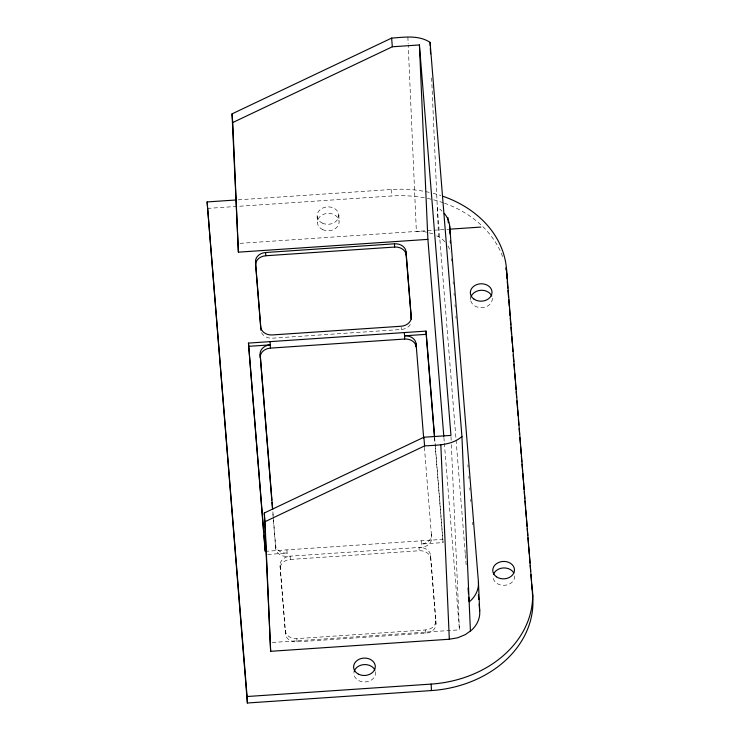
<?xml version="1.0" encoding="UTF-8"?>
<svg xmlns="http://www.w3.org/2000/svg" width="740" height="740" viewBox="0 0 740 740"><rect width="100%" height="100%" fill="white"/><g stroke="black" fill="none" stroke-linecap="round" stroke-linejoin="round"><path stroke-width="0.56" stroke-dasharray="3.7 2.78" d="M238.178 199.837L391.201 189.505A108.549 87.033 -2.5 0 1 430.134 192.567M207.394 208.412L391.479 195.989A108.549 87.033 -2.5 0 1 426.314 198.172M240 243.34L448.847 229.233M410.33 324.509A10.85 8.704 -2.5 0 1 401.302 329.476L272.44 338.18A10.85 8.704 -2.5 0 1 261.461 332.454M265.29 551.337L442.871 539.349L435.435 447.302M267.714 554.427L287.092 553.113A10.85 8.704 -2.5 0 1 275.558 545.167L272.866 511.821M442.871 539.349L443.019 542.587L421.356 544.048A10.85 8.704 -2.5 0 0 431.485 534.641L431.633 537.878A10.85 8.704 -2.5 0 1 421.504 547.295L287.231 556.36A10.85 8.704 -2.5 0 1 275.696 548.414L272.727 511.618M290.321 559.44L419.182 550.745A10.85 8.704 -2.5 0 1 430.708 558.691L435.971 623.765A10.85 8.704 -2.5 0 1 425.842 633.172L296.981 641.876A10.85 8.704 -2.5 0 1 285.455 633.93L280.053 565.61A10.85 8.704 -2.5 0 1 290.182 556.202L290.321 559.44A10.85 8.704 -2.5 0 0 280.192 568.847M280.053 565.61L285.316 630.684A10.85 8.704 -2.5 0 0 296.842 638.629L425.704 629.934A10.85 8.704 -2.5 0 0 435.823 620.527L430.569 555.444A10.85 8.704 -2.5 0 0 419.034 547.498L419.182 550.745M272.246 642.477L459.438 629.832L451.252 442.307M432.882 233.822L424.843 231.75L416.361 231.426L408.221 45.057M436.674 235.792L439.949 237.503A32.56 26.113 -2.5 0 1 444.851 241.758M451.224 258.713L451.409 261.017M453.093 281.746L453.278 284.049M454.018 293.253L454.203 295.556M454.952 304.769L455.137 307.072M455.877 316.285L456.062 318.589M467.884 464.803L468.069 467.107M468.809 476.31L468.993 478.613M469.743 487.827L469.928 490.13M470.668 499.343L470.862 501.646M472.536 522.366L472.721 524.669M465.247 553.529L437.294 207.616L438.672 208.338A32.56 26.113 -2.5 0 1 442.085 211.076M465.34 554.676L466.172 565.027M443.898 437.479L444.268 442.085M444.361 443.242L459.438 629.832M434.602 436.952L435.342 446.155M434.556 437.886L435.018 443.639M435.111 444.796L443.019 542.587M424.427 447.247L431.633 537.878M470.538 297.536L470.631 299.691M451.002 436.554L451.206 441.16M431.633 77.931L438.57 236.781M435.823 620.527L435.971 623.765M430.569 555.444L430.708 558.691M407.87 37L408.175 43.901M425.704 629.934L425.842 633.172M421.217 540.811L421.504 547.295M401.21 327.321L401.302 329.476M391.201 189.505L391.479 195.989M338.809 214.85L339.096 221.334M317.155 216.311L317.432 222.796M296.842 638.629L296.981 641.876M286.944 549.876L287.231 556.36M285.316 630.684L285.455 633.93M275.558 545.167L275.696 548.414M433.168 193.316A108.549 87.033 -2.5 0 1 440.901 195.573M447.94 245.911A32.56 26.113 -2.5 0 1 450.392 251.887M427.341 198.376A108.549 87.033 -2.5 0 1 443.353 202.788M444.425 203.167A108.549 87.033 -2.5 0 1 503.329 258.658M375.43 671.689A10.85 8.704 -2.5 0 1 364.894 681.966A10.85 8.704 -2.5 0 1 353.97 672.29M514.726 575.896A10.85 8.704 -2.5 0 1 504.597 585.303A10.85 8.704 -2.5 0 1 493.071 577.357M492.285 298.229A10.85 8.704 -2.5 0 1 480.741 307.664A10.85 8.704 -2.5 0 1 470.816 297.425M322.242 223.064A10.85 8.704 -2.5 0 0 338.828 215.71A10.85 8.704 -2.5 0 0 322.871 207.986A10.85 8.704 -2.5 0 0 322.242 223.064M322.529 229.548A10.85 8.704 -2.5 0 0 339.105 222.185A10.85 8.704 -2.5 0 0 323.158 214.461A10.85 8.704 -2.5 0 0 322.529 229.548"/><path stroke-width="1.11" d="M238.391 252.164L232.73 122.553L392.329 46.777L419.404 44.946L427.887 239.371L238.391 252.164L232.036 113.877L391.627 38.101C404.429 37.213 418.655 34.863 430.079 42.356L461.936 436.535C451.724 445.545 437.312 445.045 424.584 445.915L264.985 521.691L270.646 651.311L449.319 639.24L457.653 637.788L465.275 634.661L471.667 630.064A32.56 26.113 -2.5 0 0 479.696 611.018L478.419 581.853L449.68 226.098A32.56 26.113 -2.5 0 0 444.268 213.379M270.646 651.311L264.282 513.014L423.881 437.238L450.956 435.407L419.404 44.946M443.066 196.304A108.549 87.033 -2.5 0 1 506.493 268.962L532.717 596.486A108.549 87.033 -2.5 0 1 431.448 690.568L247.364 703L207.117 201.937L235.875 199.994M449.985 229.16L480.787 227.078M255.605 264.078L255.513 261.914A10.85 8.704 -2.5 0 1 265.642 252.507L394.494 243.811A10.85 8.704 -2.5 0 1 406.029 251.757L411.375 318.996M260.915 330.234L255.651 265.161A10.85 8.704 -2.5 0 1 265.78 255.753L394.642 247.049A10.85 8.704 -2.5 0 1 406.168 254.995L411.338 318.931M263.662 532.717L248.464 343.092L426.046 331.104L434.602 436.952M248.603 346.329L270.257 344.868A10.85 8.704 -2.5 0 0 260.138 354.275L271.802 500.111M426.046 331.104L426.194 334.341L404.53 335.803A10.85 8.704 -2.5 0 1 416.065 343.749L423.678 438.043M260.276 357.522A10.85 8.704 -2.5 0 1 270.405 348.115L404.678 339.04A10.85 8.704 -2.5 0 1 416.204 346.986L416.065 343.749M247.364 703L247.086 696.516L431.161 684.093A108.549 87.033 -2.5 0 0 532.439 590.011M506.567 273.319A108.549 87.033 -2.5 0 1 506.78 275.447L507.057 278.897M507.242 281.2L507.797 288.101M507.982 290.404L508.546 297.304M508.732 299.608L509.287 306.508M509.471 308.811L510.026 315.721M510.221 318.015L510.776 324.925M510.961 327.228L511.516 334.129M511.701 336.432L512.265 343.332M512.45 345.636L512.913 351.389M513.19 354.839L513.754 361.749M513.939 364.043L514.402 369.796M514.679 373.256L515.234 380.157M515.419 382.46L515.984 389.36M516.168 391.664L516.631 397.417M516.909 400.867L517.473 407.777M517.658 410.071L518.12 415.825M518.398 419.284L518.86 425.038M519.147 428.488L519.61 434.241M519.887 437.692L520.35 443.445M520.627 446.895L521.191 453.805M521.376 456.099L521.839 461.853M522.024 464.156L522.588 471.065M522.773 473.36L523.328 480.269M523.513 482.573L524.068 489.473M524.253 491.776L524.817 498.677M525.002 500.98L525.557 507.88M525.742 510.184L526.307 517.094M526.491 519.388L527.047 526.297M527.232 528.601L527.787 535.501M527.981 537.804L528.536 544.705M528.721 547.008L529.276 553.909M529.461 556.212L530.025 563.121M530.21 565.416L530.673 571.169M530.95 574.629L531.514 581.529M531.699 583.832L532.162 589.586M532.439 593.036L532.717 596.486M447.894 217.523L448.329 222.842M478.391 594.895L478.771 599.502M479.141 604.108L479.696 611.018M468.032 588.004L468.494 593.758M468.772 597.199L469.151 601.796L470.4 600.899A32.56 26.113 -2.5 0 0 478.419 581.853M427.887 239.371L443.806 436.332M426.194 334.341L434.463 436.739M391.627 38.101L392.329 46.777M423.881 437.238L424.584 445.915M255.513 261.914L260.767 326.997A10.85 8.704 -2.5 0 0 272.302 334.943L401.154 326.238A10.85 8.704 -2.5 0 0 411.283 316.831M260.138 354.275L272.681 509.527M271.987 502.414L272.542 509.314M232.036 113.877L232.73 122.553M264.282 513.014L264.985 521.691M248.464 343.092L265.29 551.337M263.847 535.02L265.151 551.124M207.117 201.937L247.086 696.516M506.493 268.962L506.78 275.447M461.936 436.535L470.418 630.961M449.68 226.098L450.022 233.951M450.309 240.685L450.41 242.924M430.079 42.356L430.227 45.797M430.329 48.091L430.578 53.835M440.827 444.814L449.319 639.24M431.161 684.093L431.448 690.568M406.029 251.757L406.168 254.995M404.392 332.565L404.678 339.04M394.494 243.811L394.642 247.049M270.118 341.63L270.405 348.115M265.642 252.507L265.78 255.753M505.772 268.028A108.549 87.033 -2.5 0 1 506.141 270.137M354.155 671.448A10.85 8.704 -2.5 0 1 364.025 664.585A10.85 8.704 -2.5 0 1 374.884 670.042M493.478 574.342A10.85 8.704 -2.5 0 1 503.191 567.95A10.85 8.704 -2.5 0 1 513.828 572.973M471.038 296.685A10.85 8.704 -2.5 0 1 481.231 290.265A10.85 8.704 -2.5 0 1 491.739 296.009M358.706 674.26A10.85 8.704 -2.5 0 0 375.282 666.907A10.85 8.704 -2.5 0 0 359.335 659.183A10.85 8.704 -2.5 0 0 358.706 674.26M496.448 576.793A10.85 8.704 -2.5 0 0 514.254 571.687A10.85 8.704 -2.5 0 0 500.129 561.947A10.85 8.704 -2.5 0 0 496.448 576.793M474.016 299.136A10.85 8.704 -2.5 0 0 491.813 294.021A10.85 8.704 -2.5 0 0 477.698 284.289A10.85 8.704 -2.5 0 0 474.016 299.136"/></g></svg>
